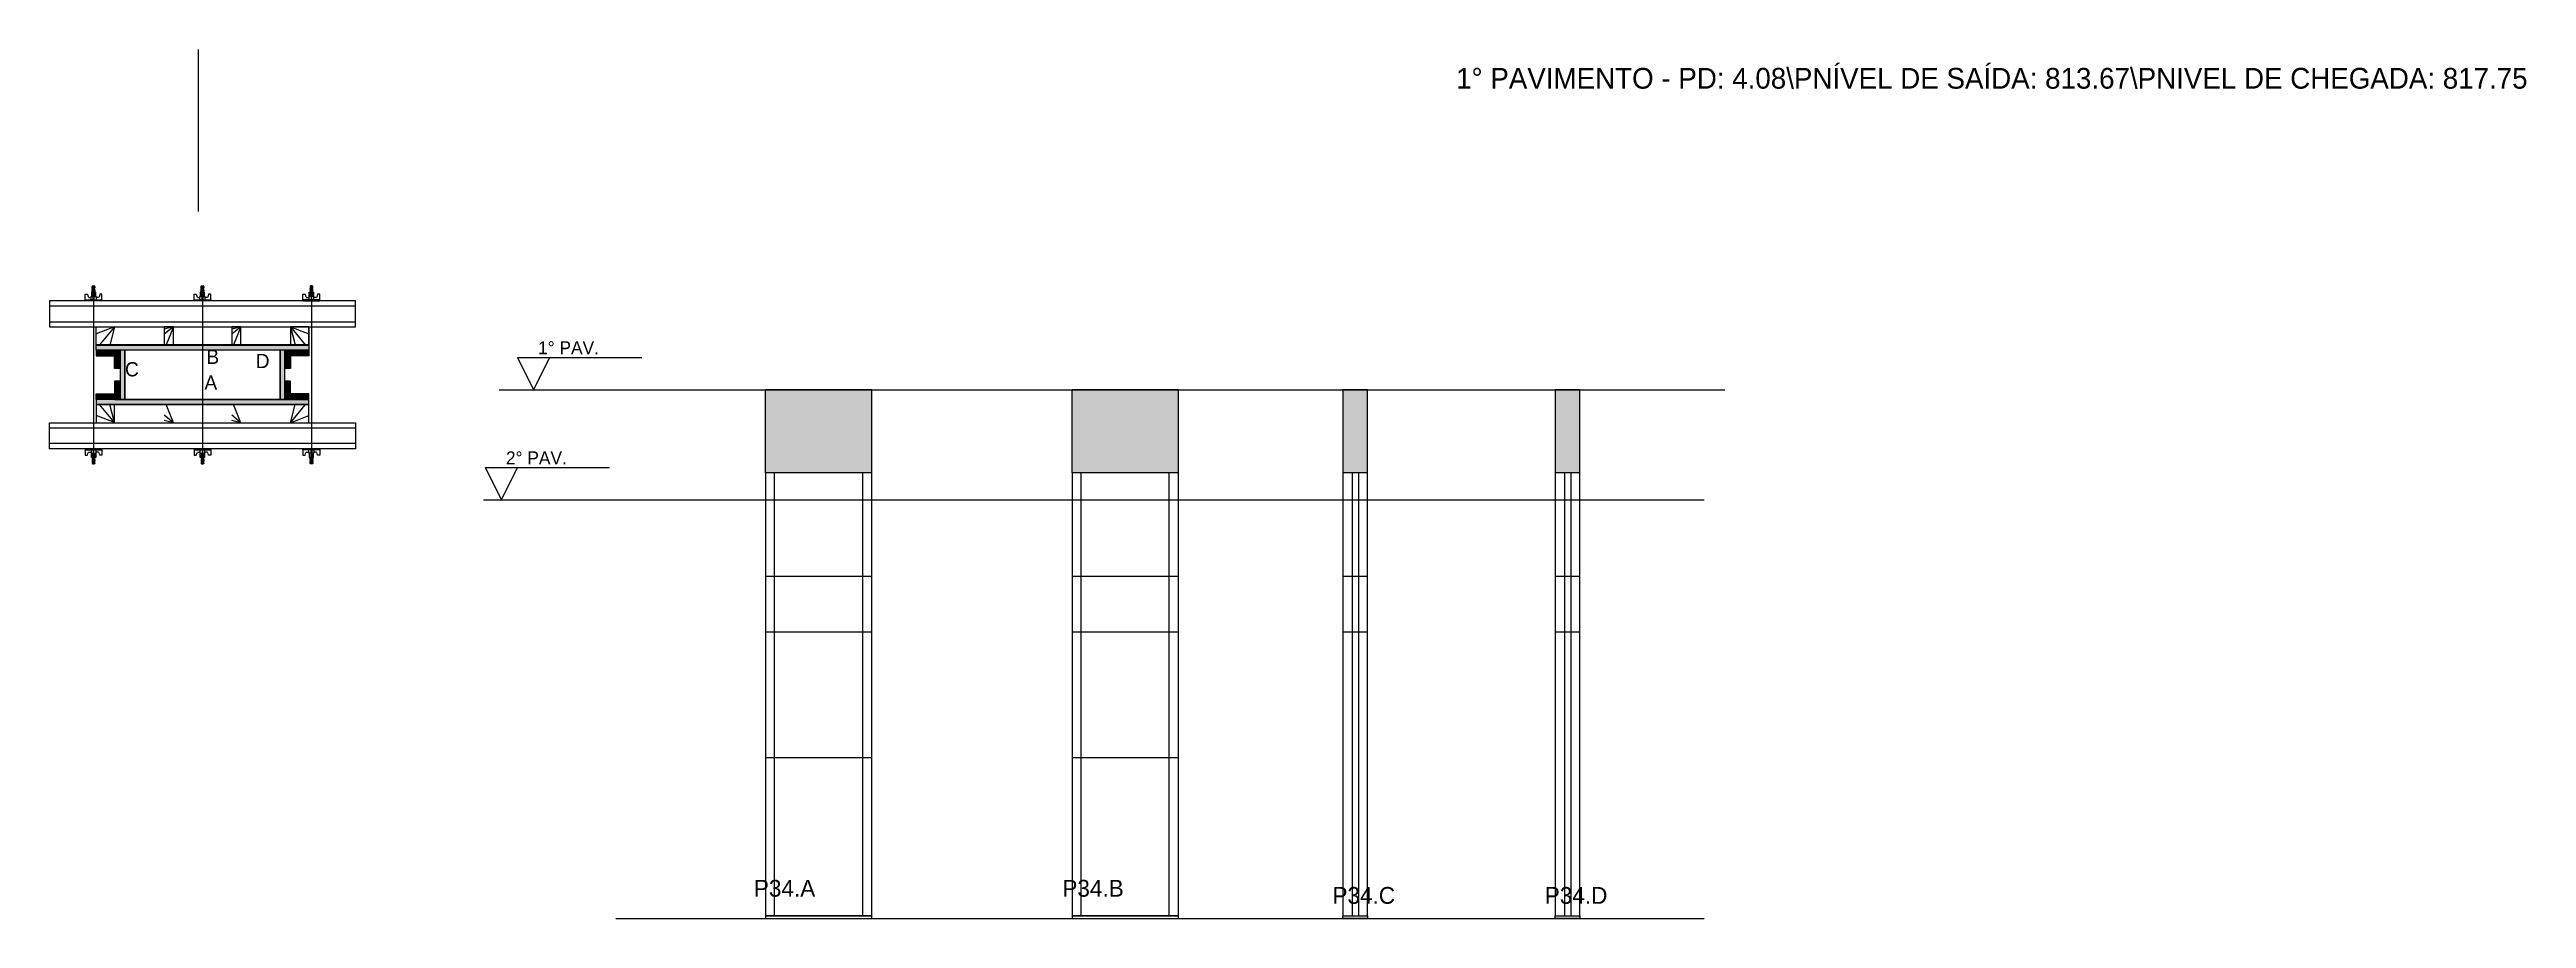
# Model space of a CAD drawing. Header units: metres. Extents: x 3122 to 5033, y 4066 to 4737.
import ezdxf

# ---------------------------------------------------------------- set-up
doc = ezdxf.new("R2010")
doc.units = ezdxf.units.M
for name, color, linetype in [('CHAPA', 7, 'Continuous'), ('COTA', 7, 'Continuous'), ('Hachura', 7, 'Continuous'), ('Madeira', 7, 'Continuous'), ('NIVEL 1° PAV.', 7, 'Continuous'), ('NIVEL 2° PAV.', 7, 'Continuous'), ('NOMENCLATURA', 7, 'Continuous'), ('Nível', 7, 'Continuous'), ('Painéis', 7, 'Continuous'), ('Perfil Metálico', 7, 'Continuous'), ('SARR_2.2x7', 7, 'Continuous'), ('SARRAFO', 7, 'Continuous'), ('Texto Seção', 7, 'Continuous'), ('TEXTO_GERAL', 7, 'Continuous')]:
    doc.layers.add(name, color=color, linetype=linetype)

msp = doc.modelspace()

# ---------------------------------------------------------------- hatches: boundary and pattern name
at = {"layer": 'COTA'}
h = msp.add_hatch(color=7, dxfattribs=at)
h.dxf.hatch_style = 1
h.paths.add_polyline_path([(3756.6, 4409.8), (3756.6, 4473.8), (3756.6, 4473.8), (3674.6, 4473.8), (3674.6, 4473.8), (3674.6, 4409.8), (3674.6, 4409.8), (3756.6, 4409.8)])
h = msp.add_hatch(color=7, dxfattribs=at)
h.dxf.hatch_style = 1
h.paths.add_polyline_path([(3911.1, 4473.8), (3911.1, 4409.8), (3911.1, 4409.8), (3993.1, 4409.8), (3993.1, 4409.8), (3993.1, 4473.8), (3993.1, 4473.8), (3911.1, 4473.8)])
h = msp.add_hatch(color=7, dxfattribs=at)
h.dxf.hatch_style = 1
h.paths.add_polyline_path([(4139.1, 4409.8), (4139.1, 4473.8), (4139.1, 4473.8), (4120.1, 4473.8), (4120.1, 4473.8), (4120.1, 4409.8), (4120.1, 4409.8), (4139.1, 4409.8)])
h = msp.add_hatch(color=7, dxfattribs=at)
h.dxf.hatch_style = 1
h.paths.add_polyline_path([(4302.9, 4409.8), (4302.9, 4473.8), (4302.9, 4473.8), (4283.9, 4473.8), (4283.9, 4473.8), (4283.9, 4409.8), (4283.9, 4409.8), (4302.9, 4409.8)])
at = {"layer": 'Hachura'}
h = msp.add_hatch(color=7, dxfattribs=at)
h.dxf.hatch_style = 1
h.paths.add_polyline_path([(3158.2, 4504.4), (3158.2, 4508.4), (3158.2, 4508.4), (3322.2, 4508.4), (3322.2, 4508.4), (3322.2, 4504.4), (3322.2, 4504.4), (3158.2, 4504.4)])
h = msp.add_hatch(color=7, dxfattribs=at)
h.dxf.hatch_style = 1
h.paths.add_polyline_path([(3158.2, 4504.4), (3158.2, 4508.4), (3158.2, 4508.4), (3322.2, 4508.4), (3322.2, 4508.4), (3322.2, 4504.4), (3322.2, 4504.4), (3158.2, 4504.4)])
h = msp.add_hatch(color=7, dxfattribs=at)
h.dxf.hatch_style = 1
h.paths.add_polyline_path([(3172.2, 4504.4), (3172.2, 4500), (3172.2, 4500), (3158.2, 4500), (3158.2, 4500), (3158.2, 4504.4), (3158.2, 4504.4), (3172.2, 4504.4)])
h = msp.add_hatch(color=7, dxfattribs=at)
h.dxf.hatch_style = 1
h.paths.add_polyline_path([(3176.6, 4504.4), (3172.2, 4504.4), (3172.2, 4504.4), (3172.2, 4490.4), (3172.2, 4490.4), (3176.6, 4490.4), (3176.6, 4490.4), (3176.6, 4504.4)])
h = msp.add_hatch(color=7, dxfattribs=at)
h.dxf.hatch_style = 1
h.paths.add_polyline_path([(3180.2, 4504.4), (3176.6, 4504.4), (3176.6, 4504.4), (3176.6, 4466.4), (3176.6, 4466.4), (3180.2, 4466.4), (3180.2, 4466.4), (3180.2, 4504.4)])
h = msp.add_hatch(color=7, dxfattribs=at)
h.dxf.hatch_style = 1
h.paths.add_polyline_path([(3180.2, 4504.4), (3176.6, 4504.4), (3176.6, 4504.4), (3176.6, 4466.4), (3176.6, 4466.4), (3180.2, 4466.4), (3180.2, 4466.4), (3180.2, 4504.4)])
h = msp.add_hatch(color=7, dxfattribs=at)
h.dxf.hatch_style = 1
h.paths.add_polyline_path([(3303.8, 4504.4), (3300.2, 4504.4), (3300.2, 4504.4), (3300.2, 4466.4), (3300.2, 4466.4), (3303.8, 4466.4), (3303.8, 4466.4), (3303.8, 4504.4)])
h = msp.add_hatch(color=7, dxfattribs=at)
h.dxf.hatch_style = 1
h.paths.add_polyline_path([(3303.8, 4504.4), (3300.2, 4504.4), (3300.2, 4504.4), (3300.2, 4466.4), (3300.2, 4466.4), (3303.8, 4466.4), (3303.8, 4466.4), (3303.8, 4504.4)])
h = msp.add_hatch(color=7, dxfattribs=at)
h.dxf.hatch_style = 1
h.paths.add_polyline_path([(3308.2, 4504.4), (3303.8, 4504.4), (3303.8, 4504.4), (3303.8, 4490.4), (3303.8, 4490.4), (3308.2, 4490.4), (3308.2, 4490.4), (3308.2, 4504.4)])
h = msp.add_hatch(color=7, dxfattribs=at)
h.dxf.hatch_style = 1
h.paths.add_polyline_path([(3308.2, 4504.4), (3308.2, 4500), (3308.2, 4500), (3322.2, 4500), (3322.2, 4500), (3322.2, 4504.4), (3322.2, 4504.4), (3308.2, 4504.4)])
h = msp.add_hatch(color=7, dxfattribs=at)
h.dxf.hatch_style = 1
h.paths.add_polyline_path([(3176.6, 4466.4), (3172.2, 4466.4), (3172.2, 4466.4), (3172.2, 4480.4), (3172.2, 4480.4), (3176.6, 4480.4), (3176.6, 4480.4), (3176.6, 4466.4)])
h = msp.add_hatch(color=7, dxfattribs=at)
h.dxf.hatch_style = 1
h.paths.add_polyline_path([(3308.2, 4466.4), (3303.8, 4466.4), (3303.8, 4466.4), (3303.8, 4480.4), (3303.8, 4480.4), (3308.2, 4480.4), (3308.2, 4480.4), (3308.2, 4466.4)])
h = msp.add_hatch(color=7, dxfattribs=at)
h.dxf.hatch_style = 1
h.paths.add_polyline_path([(3172.2, 4466.4), (3172.2, 4470.8), (3172.2, 4470.8), (3158.2, 4470.8), (3158.2, 4470.8), (3158.2, 4466.4), (3158.2, 4466.4), (3172.2, 4466.4)])
h = msp.add_hatch(color=7, dxfattribs=at)
h.dxf.hatch_style = 1
h.paths.add_polyline_path([(3158.2, 4466.4), (3158.2, 4462.4), (3158.2, 4462.4), (3322.2, 4462.4), (3322.2, 4462.4), (3322.2, 4466.4), (3322.2, 4466.4), (3158.2, 4466.4)])
h = msp.add_hatch(color=7, dxfattribs=at)
h.dxf.hatch_style = 1
h.paths.add_polyline_path([(3158.2, 4466.4), (3158.2, 4462.4), (3158.2, 4462.4), (3322.2, 4462.4), (3322.2, 4462.4), (3322.2, 4466.4), (3322.2, 4466.4), (3158.2, 4466.4)])
h = msp.add_hatch(color=7, dxfattribs=at)
h.dxf.hatch_style = 1
h.paths.add_polyline_path([(3308.2, 4466.4), (3308.2, 4470.8), (3308.2, 4470.8), (3322.2, 4470.8), (3322.2, 4470.8), (3322.2, 4466.4), (3322.2, 4466.4), (3308.2, 4466.4)])

# ---------------------------------------------------------------- linework, layer by layer
at = {"layer": 'CHAPA', "color": 7, "lineweight": 25}
for points in [[(3158.2, 4504.4), (3158.2, 4508.4), (3322.2, 4508.4), (3322.2, 4504.4)], [(3158.2, 4504.4), (3158.2, 4508.4), (3322.2, 4508.4), (3322.2, 4504.4)], [(3180.2, 4504.4), (3176.6, 4504.4), (3176.6, 4466.4), (3180.2, 4466.4)], [(3180.2, 4504.4), (3176.6, 4504.4), (3176.6, 4466.4), (3180.2, 4466.4)], [(3303.8, 4504.4), (3300.2, 4504.4), (3300.2, 4466.4), (3303.8, 4466.4)], [(3303.8, 4504.4), (3300.2, 4504.4), (3300.2, 4466.4), (3303.8, 4466.4)], [(3158.2, 4466.4), (3158.2, 4462.4), (3322.2, 4462.4), (3322.2, 4466.4)], [(3158.2, 4466.4), (3158.2, 4462.4), (3322.2, 4462.4), (3322.2, 4466.4)]]:
    msp.add_lwpolyline(points, close=True, dxfattribs=at)
at = {"layer": 'COTA', "color": 7, "lineweight": 25}
for p, q in [((3756.6, 4473.8), (3674.6, 4473.8)), ((3674.6, 4409.8), (3674.6, 4473.8)), ((3756.6, 4409.8), (3756.6, 4473.8)), ((3993.1, 4473.8), (3911.1, 4473.8)), ((3911.1, 4409.8), (3911.1, 4473.8)), ((3993.1, 4409.8), (3993.1, 4473.8))]:
    msp.add_line(p, q, dxfattribs=at)
for points in [[(4139.1, 4409.8), (4139.1, 4473.8), (4120.1, 4473.8), (4120.1, 4409.8)], [(4302.9, 4409.8), (4302.9, 4473.8), (4283.9, 4473.8), (4283.9, 4409.8)]]:
    msp.add_lwpolyline(points, dxfattribs=at)
at = {"layer": 'Defpoints', "color": 7, "lineweight": 25}
msp.add_line((3237.2, 4611.5), (3237.2, 4736.5), dxfattribs=at)
at = {"layer": 'Hachura', "color": 7, "lineweight": 25}
for p, q in [((3157.8, 4549.2), (3154.5, 4549.2)), ((3154.5, 4549.2), (3154.5, 4545.9)), ((3157.8, 4549.1), (3154.5, 4549.1)), ((3157.2, 4552.2), (3155, 4553.3)), ((3157.2, 4551), (3155, 4552.1)), ((3157.2, 4549.9), (3155, 4550.9)), ((3156.3, 4549.2), (3155, 4549.8)), ((3155.1, 4553.9), (3155.5, 4554.2)), ((3155.1, 4553.6), (3155.1, 4553.9)), ((3155.1, 4553.9), (3155.1, 4553.9)), ((3157.1, 4553.9), (3155.1, 4553.9)), ((3155.1, 4553.6), (3157.1, 4552.6)), ((3155.1, 4553.6), (3157.1, 4552.6)), ((3155.1, 4553.5), (3157.2, 4552.4)), ((3155.1, 4552.4), (3155.1, 4553.1)), ((3157.1, 4552.1), (3155.1, 4553.1)), ((3155.1, 4552.4), (3157.1, 4551.5)), ((3155.1, 4552.4), (3157.2, 4551.3)), ((3155.1, 4551.3), (3155.1, 4551.9)), ((3157.1, 4551), (3155.1, 4551.9)), ((3155.1, 4551.7), (3155.1, 4551.9)), ((3155.1, 4551.3), (3157.1, 4550.3)), ((3155.1, 4551.2), (3157.2, 4550.1)), ((3155.1, 4550.1), (3155.1, 4550.8)), ((3157.1, 4549.8), (3155.1, 4550.8)), ((3155.1, 4550.1), (3157.1, 4549.2)), ((3156, 4549.2), (3155.1, 4549.6)), ((3155.1, 4549.2), (3155.1, 4549.6)), ((3155.5, 4554.2), (3156.7, 4554.2)), ((3155.5, 4549.2), (3155.5, 4545.9)), ((3157.1, 4553.3), (3155.8, 4553.9)), ((3157.2, 4553.4), (3156, 4553.9)), ((3156.2, 4553.2), (3156.2, 4421.4)), ((3156.6, 4553.9), (3157.2, 4553.6)), ((3157.1, 4553.9), (3156.7, 4554.2)), ((3156.8, 4553.9), (3157.1, 4553.8)), ((3157.1, 4553.8), (3157.1, 4553.9)), ((3157.1, 4553.3), (3157.1, 4552.6)), ((3157.1, 4551.5), (3157.1, 4552.1)), ((3157.1, 4550.7), (3157.1, 4551)), ((3157.1, 4550.7), (3157.1, 4550.3)), ((3157.1, 4549.8), (3157.1, 4549.2)), ((3157.1, 4549.2), (3157.1, 4545.9)), ((3157.8, 4545.9), (3157.8, 4549.2)), ((3241.8, 4549.2), (3238.5, 4549.2)), ((3238.5, 4549.2), (3238.5, 4545.9)), ((3241.8, 4549.1), (3238.5, 4549.1)), ((3241.2, 4552.2), (3239, 4553.3)), ((3241.2, 4551), (3239, 4552.1)), ((3241.2, 4549.9), (3239, 4550.9)), ((3240.3, 4549.2), (3239, 4549.8)), ((3239.1, 4553.9), (3239.5, 4554.2)), ((3239.1, 4553.6), (3239.1, 4553.9)), ((3239.1, 4553.9), (3239.1, 4553.9)), ((3241.1, 4553.9), (3239.1, 4553.9)), ((3239.1, 4553.6), (3241.1, 4552.6)), ((3239.1, 4553.6), (3241.1, 4552.6)), ((3239.1, 4553.5), (3241.2, 4552.4)), ((3239.1, 4552.4), (3239.1, 4553.1)), ((3241.1, 4552.1), (3239.1, 4553.1)), ((3239.1, 4552.4), (3241.1, 4551.5)), ((3239.1, 4552.4), (3241.2, 4551.3)), ((3239.1, 4551.3), (3239.1, 4551.9)), ((3241.1, 4551), (3239.1, 4551.9)), ((3239.1, 4551.7), (3239.1, 4551.9)), ((3239.1, 4551.3), (3241.1, 4550.3)), ((3239.1, 4551.2), (3241.2, 4550.1)), ((3239.1, 4550.1), (3239.1, 4550.8)), ((3241.1, 4549.8), (3239.1, 4550.8)), ((3239.1, 4550.1), (3241.1, 4549.2)), ((3240, 4549.2), (3239.1, 4549.6)), ((3239.1, 4549.2), (3239.1, 4549.6)), ((3239.5, 4554.2), (3240.7, 4554.2)), ((3239.5, 4549.2), (3239.5, 4545.9)), ((3241.1, 4553.3), (3239.8, 4553.9)), ((3241.2, 4553.4), (3240, 4553.9)), ((3240.2, 4553.2), (3240.2, 4421.4)), ((3240.6, 4553.9), (3241.2, 4553.6)), ((3241.1, 4553.9), (3240.7, 4554.2)), ((3240.8, 4553.9), (3241.1, 4553.8)), ((3241.1, 4553.8), (3241.1, 4553.9)), ((3241.1, 4553.3), (3241.1, 4552.6)), ((3241.1, 4551.5), (3241.1, 4552.1)), ((3241.1, 4550.7), (3241.1, 4551)), ((3241.1, 4550.7), (3241.1, 4550.3)), ((3241.1, 4549.8), (3241.1, 4549.2)), ((3241.1, 4549.2), (3241.1, 4545.9)), ((3241.8, 4545.9), (3241.8, 4549.2)), ((3322.5, 4549.2), (3325.9, 4549.2)), ((3322.5, 4545.9), (3322.5, 4549.2)), ((3322.5, 4549.1), (3325.9, 4549.1)), ((3323.8, 4553.9), (3323.1, 4553.6)), ((3325.3, 4553.5), (3323.1, 4552.4)), ((3325.3, 4552.4), (3323.1, 4551.3)), ((3325.3, 4551.2), (3323.1, 4550.1)), ((3323.2, 4553.4), (3324.3, 4553.9)), ((3323.2, 4552.2), (3325.3, 4553.3)), ((3323.2, 4551), (3325.3, 4552.1)), ((3323.2, 4549.9), (3325.3, 4550.9)), ((3323.3, 4553.9), (3323.6, 4554.2)), ((3323.5, 4553.9), (3323.3, 4553.8)), ((3323.3, 4553.8), (3323.3, 4553.9)), ((3323.3, 4553.3), (3324.6, 4553.9)), ((3323.3, 4553.9), (3325.2, 4553.9)), ((3325.2, 4553.6), (3323.3, 4552.6)), ((3325.2, 4553.6), (3323.3, 4552.6)), ((3323.3, 4553.3), (3323.3, 4552.6)), ((3323.3, 4552.1), (3325.2, 4553.1)), ((3325.2, 4552.4), (3323.3, 4551.5)), ((3323.3, 4551.5), (3323.3, 4552.1)), ((3323.3, 4551), (3325.2, 4551.9)), ((3325.2, 4551.3), (3323.3, 4550.3)), ((3323.3, 4550.7), (3323.3, 4551)), ((3323.3, 4549.8), (3325.2, 4550.8)), ((3323.3, 4550.7), (3323.3, 4550.3)), ((3325.2, 4550.1), (3323.3, 4549.2)), ((3323.3, 4549.8), (3323.3, 4549.2)), ((3323.3, 4549.2), (3323.3, 4545.9)), ((3324.9, 4554.2), (3323.6, 4554.2)), ((3324, 4549.2), (3325.3, 4549.8)), ((3324.2, 4553.2), (3324.2, 4421.4)), ((3324.3, 4549.2), (3325.2, 4549.6)), ((3324.8, 4549.2), (3324.8, 4545.9)), ((3325.2, 4553.9), (3324.9, 4554.2)), ((3325.2, 4553.6), (3325.2, 4553.9)), ((3325.2, 4553.9), (3325.2, 4553.9)), ((3325.2, 4552.4), (3325.2, 4553.1)), ((3325.2, 4551.3), (3325.2, 4551.9)), ((3325.2, 4551.7), (3325.2, 4551.9)), ((3325.2, 4550.1), (3325.2, 4550.8)), ((3325.2, 4549.2), (3325.2, 4549.6)), ((3325.9, 4549.2), (3325.9, 4545.9)), ((3149.7, 4542.4), (3149.7, 4547.6)), ((3149.7, 4547.6), (3151.4, 4547.6)), ((3149.7, 4543.4), (3162.6, 4543.4)), ((3149.7, 4543.4), (3154.9, 4543.4)), ((3162.6, 4542.4), (3149.7, 4542.4)), ((3149.9, 4543.4), (3149.9, 4542.4)), ((3150.1, 4543.4), (3150.1, 4542.4)), ((3150.4, 4543.4), (3150.4, 4542.4)), ((3150.9, 4543.4), (3150.9, 4542.4)), ((3151.4, 4547.6), (3152, 4545.4)), ((3151.7, 4543.4), (3151.7, 4542.4)), ((3152.3, 4545.2), (3154.2, 4545.2)), ((3153.1, 4543.4), (3153.1, 4542.4)), ((3161.7, 4542.4), (3153.9, 4542.4)), ((3154.2, 4545.9), (3158.1, 4545.9)), ((3154.2, 4543.4), (3154.2, 4545.9)), ((3156.2, 4543.4), (3154.2, 4543.4)), ((3154.9, 4543.4), (3155.5, 4543.4)), ((3155.2, 4543), (3155.2, 4543.2)), ((3155.2, 4542.6), (3155.2, 4543)), ((3155.9, 4543.4), (3155.9, 4545.3)), ((3156.2, 4543.4), (3156.2, 4542.4)), ((3156.4, 4545.3), (3156.4, 4543.4)), ((3157.1, 4543.2), (3157.1, 4542.8)), ((3158.1, 4545.9), (3157.8, 4545.9)), ((3158.1, 4545.9), (3157.8, 4545.9)), ((3158.1, 4545.9), (3158.1, 4543.4)), ((3160, 4545.2), (3158.1, 4545.2)), ((3159.2, 4543.4), (3159.2, 4542.4)), ((3160.9, 4547.6), (3160.4, 4545.4)), ((3160.6, 4543.4), (3160.6, 4542.4)), ((3162.6, 4547.6), (3160.9, 4547.6)), ((3161.5, 4543.4), (3161.5, 4542.4)), ((3161.9, 4543.4), (3161.9, 4542.4)), ((3162.3, 4543.4), (3162.3, 4542.4)), ((3162.5, 4543.4), (3162.5, 4542.4)), ((3162.6, 4543.4), (3162.6, 4547.6)), ((3162.6, 4543.4), (3162.6, 4542.4)), ((3233.7, 4542.4), (3233.7, 4547.6)), ((3233.7, 4547.6), (3235.4, 4547.6)), ((3233.7, 4543.4), (3246.6, 4543.4)), ((3233.7, 4543.4), (3238.9, 4543.4)), ((3246.6, 4542.4), (3233.7, 4542.4)), ((3233.9, 4543.4), (3233.9, 4542.4)), ((3234.1, 4543.4), (3234.1, 4542.4)), ((3234.4, 4543.4), (3234.4, 4542.4)), ((3234.9, 4543.4), (3234.9, 4542.4)), ((3235.4, 4547.6), (3236, 4545.4)), ((3235.7, 4543.4), (3235.7, 4542.4)), ((3236.3, 4545.2), (3238.2, 4545.2)), ((3237.1, 4543.4), (3237.1, 4542.4)), ((3245.7, 4542.4), (3237.9, 4542.4)), ((3238.2, 4545.9), (3242.1, 4545.9)), ((3238.2, 4543.4), (3238.2, 4545.9)), ((3240.2, 4543.4), (3238.2, 4543.4)), ((3238.9, 4543.4), (3239.5, 4543.4)), ((3239.2, 4543), (3239.2, 4543.2)), ((3239.2, 4542.6), (3239.2, 4543)), ((3239.9, 4543.4), (3239.9, 4545.3)), ((3240.2, 4543.4), (3240.2, 4542.4)), ((3240.4, 4545.3), (3240.4, 4543.4)), ((3241.1, 4543.2), (3241.1, 4542.8)), ((3242.1, 4545.9), (3241.8, 4545.9)), ((3242.1, 4545.9), (3241.8, 4545.9)), ((3242.1, 4545.9), (3242.1, 4543.4)), ((3244, 4545.2), (3242.1, 4545.2)), ((3243.2, 4543.4), (3243.2, 4542.4)), ((3244.9, 4547.6), (3244.4, 4545.4)), ((3244.6, 4543.4), (3244.6, 4542.4)), ((3246.6, 4547.6), (3244.9, 4547.6)), ((3245.5, 4543.4), (3245.5, 4542.4)), ((3245.9, 4543.4), (3245.9, 4542.4)), ((3246.3, 4543.4), (3246.3, 4542.4)), ((3246.5, 4543.4), (3246.5, 4542.4)), ((3246.6, 4543.4), (3246.6, 4547.6)), ((3246.6, 4543.4), (3246.6, 4542.4)), ((3317.7, 4543.4), (3317.7, 4547.6)), ((3317.7, 4547.6), (3319.4, 4547.6)), ((3330.6, 4543.4), (3317.7, 4543.4)), ((3317.7, 4543.4), (3317.7, 4542.4)), ((3317.7, 4542.4), (3330.6, 4542.4)), ((3317.9, 4543.4), (3317.9, 4542.4)), ((3318.1, 4543.4), (3318.1, 4542.4)), ((3318.4, 4543.4), (3318.4, 4542.4)), ((3318.7, 4542.4), (3326.5, 4542.4)), ((3318.9, 4543.4), (3318.9, 4542.4)), ((3319.4, 4547.6), (3320, 4545.4)), ((3319.7, 4543.4), (3319.7, 4542.4)), ((3320.3, 4545.2), (3322.2, 4545.2)), ((3321.1, 4543.4), (3321.1, 4542.4)), ((3326.1, 4545.9), (3322.2, 4545.9)), ((3322.2, 4545.9), (3322.2, 4543.4)), ((3322.2, 4545.9), (3322.5, 4545.9)), ((3322.2, 4545.9), (3322.5, 4545.9)), ((3323.2, 4543.2), (3323.2, 4542.8)), ((3324, 4545.3), (3324, 4543.4)), ((3324.2, 4543.4), (3326.1, 4543.4)), ((3324.2, 4543.4), (3324.2, 4542.4)), ((3324.5, 4543.4), (3324.5, 4545.3)), ((3325.5, 4543.4), (3324.8, 4543.4)), ((3325.1, 4543), (3325.1, 4543.2)), ((3325.1, 4542.6), (3325.1, 4543)), ((3330.6, 4543.4), (3325.5, 4543.4)), ((3326.1, 4543.4), (3326.1, 4545.9)), ((3328.1, 4545.2), (3326.1, 4545.2)), ((3327.2, 4543.4), (3327.2, 4542.4)), ((3328.9, 4547.6), (3328.4, 4545.4)), ((3328.6, 4543.4), (3328.6, 4542.4)), ((3330.6, 4547.6), (3328.9, 4547.6)), ((3329.5, 4543.4), (3329.5, 4542.4)), ((3329.9, 4543.4), (3329.9, 4542.4)), ((3330.3, 4543.4), (3330.3, 4542.4)), ((3330.5, 4543.4), (3330.5, 4542.4)), ((3330.6, 4542.4), (3330.6, 4547.6)), ((3162.6, 4428.4), (3149.7, 4428.4)), ((3149.7, 4428.4), (3149.7, 4423.3)), ((3149.7, 4427.5), (3162.6, 4427.5)), ((3149.7, 4427.5), (3154.9, 4427.5)), ((3149.7, 4423.3), (3151.4, 4423.3)), ((3149.9, 4427.5), (3149.9, 4428.5)), ((3150.1, 4427.5), (3150.1, 4428.5)), ((3150.4, 4427.5), (3150.4, 4428.5)), ((3150.9, 4427.5), (3150.9, 4428.5)), ((3151.4, 4423.3), (3152, 4425.5)), ((3151.7, 4427.5), (3151.7, 4428.5)), ((3152.3, 4425.7), (3154.2, 4425.7)), ((3153.1, 4427.5), (3153.1, 4428.5)), ((3161.7, 4428.4), (3153.9, 4428.4)), ((3156.2, 4427.5), (3154.2, 4427.5)), ((3154.2, 4427.5), (3154.2, 4425)), ((3154.2, 4425), (3158.1, 4425)), ((3154.5, 4421.7), (3154.5, 4425)), ((3157.8, 4421.8), (3154.5, 4421.8)), ((3157.8, 4421.7), (3154.5, 4421.7)), ((3154.9, 4427.5), (3155.5, 4427.5)), ((3156.3, 4421.7), (3155, 4421.1)), ((3157.2, 4421), (3155, 4419.9)), ((3157.2, 4419.9), (3155, 4418.8)), ((3157.2, 4418.7), (3155, 4417.6)), ((3155.1, 4420.8), (3157.1, 4421.7)), ((3156, 4421.7), (3155.1, 4421.3)), ((3155.1, 4421.7), (3155.1, 4421.3)), ((3157.1, 4421.1), (3155.1, 4420.1)), ((3155.1, 4420.8), (3155.1, 4420.1)), ((3155.1, 4419.7), (3157.2, 4420.8)), ((3155.1, 4419.6), (3157.1, 4420.6)), ((3157.1, 4419.9), (3155.1, 4419)), ((3155.1, 4419.6), (3155.1, 4419)), ((3155.1, 4418.5), (3157.2, 4419.6)), ((3155.1, 4418.5), (3157.1, 4419.4)), ((3155.1, 4419.2), (3155.1, 4419)), ((3157.1, 4418.8), (3155.1, 4417.8)), ((3155.1, 4418.5), (3155.1, 4417.8)), ((3155.1, 4417.4), (3157.2, 4418.5)), ((3155.1, 4417.3), (3157.1, 4418.3)), ((3155.1, 4417.3), (3157.1, 4418.3)), ((3155.1, 4417.3), (3155.1, 4417)), ((3155.1, 4417), (3155.1, 4417)), ((3155.1, 4417), (3155.5, 4416.6)), ((3157.1, 4417), (3155.1, 4417)), ((3155.2, 4428.3), (3155.2, 4427.9)), ((3155.2, 4427.9), (3155.2, 4427.7)), ((3155.5, 4421.7), (3155.5, 4425)), ((3155.5, 4416.6), (3156.7, 4416.6)), ((3157.1, 4417.6), (3155.8, 4417)), ((3155.9, 4427.5), (3155.9, 4425.5)), ((3157.2, 4417.5), (3156, 4417)), ((3156.2, 4427.5), (3156.2, 4428.4)), ((3156.4, 4425.5), (3156.4, 4427.5)), ((3156.6, 4417), (3157.2, 4417.3)), ((3157.1, 4417), (3156.7, 4416.6)), ((3156.8, 4417), (3157.1, 4417.1)), ((3157.1, 4427.7), (3157.1, 4428.1)), ((3157.1, 4421.7), (3157.1, 4425)), ((3157.1, 4421.1), (3157.1, 4421.7)), ((3157.1, 4420.1), (3157.1, 4420.6)), ((3157.1, 4420.1), (3157.1, 4419.9)), ((3157.1, 4419.4), (3157.1, 4418.8)), ((3157.1, 4417.6), (3157.1, 4418.3)), ((3157.1, 4417.1), (3157.1, 4417)), ((3157.8, 4425), (3157.8, 4421.7)), ((3158.1, 4425), (3157.8, 4425)), ((3158.1, 4425), (3157.8, 4425)), ((3158.1, 4425), (3158.1, 4427.5)), ((3160, 4425.7), (3158.1, 4425.7)), ((3159.2, 4427.5), (3159.2, 4428.4)), ((3160.9, 4423.3), (3160.4, 4425.5)), ((3160.6, 4427.5), (3160.6, 4428.5)), ((3162.6, 4423.3), (3160.9, 4423.3)), ((3161.5, 4427.5), (3161.5, 4428.5)), ((3161.9, 4427.5), (3161.9, 4428.5)), ((3162.3, 4427.5), (3162.3, 4428.5)), ((3162.5, 4427.5), (3162.5, 4428.5)), ((3162.6, 4427.5), (3162.6, 4428.4)), ((3162.6, 4427.5), (3162.6, 4423.3)), ((3246.6, 4428.4), (3233.7, 4428.4)), ((3233.7, 4428.4), (3233.7, 4423.3)), ((3233.7, 4427.5), (3246.6, 4427.5)), ((3233.7, 4427.5), (3238.9, 4427.5)), ((3233.7, 4423.3), (3235.4, 4423.3)), ((3233.9, 4427.5), (3233.9, 4428.5)), ((3234.1, 4427.5), (3234.1, 4428.5)), ((3234.4, 4427.5), (3234.4, 4428.5)), ((3234.9, 4427.5), (3234.9, 4428.5)), ((3235.4, 4423.3), (3236, 4425.5)), ((3235.7, 4427.5), (3235.7, 4428.5)), ((3236.3, 4425.7), (3238.2, 4425.7)), ((3237.1, 4427.5), (3237.1, 4428.5)), ((3245.7, 4428.4), (3237.9, 4428.4)), ((3240.2, 4427.5), (3238.2, 4427.5)), ((3238.2, 4427.5), (3238.2, 4425)), ((3238.2, 4425), (3242.1, 4425)), ((3238.5, 4421.7), (3238.5, 4425)), ((3241.8, 4421.8), (3238.5, 4421.8)), ((3241.8, 4421.7), (3238.5, 4421.7)), ((3238.9, 4427.5), (3239.5, 4427.5)), ((3240.3, 4421.7), (3239, 4421.1)), ((3241.2, 4421), (3239, 4419.9)), ((3241.2, 4419.9), (3239, 4418.8)), ((3241.2, 4418.7), (3239, 4417.6)), ((3239.1, 4420.8), (3241.1, 4421.7)), ((3240, 4421.7), (3239.1, 4421.3)), ((3239.1, 4421.7), (3239.1, 4421.3)), ((3241.1, 4421.1), (3239.1, 4420.1)), ((3239.1, 4420.8), (3239.1, 4420.1)), ((3239.1, 4419.7), (3241.2, 4420.8)), ((3239.1, 4419.6), (3241.1, 4420.6)), ((3241.1, 4419.9), (3239.1, 4419)), ((3239.1, 4419.6), (3239.1, 4419)), ((3239.1, 4418.5), (3241.2, 4419.6)), ((3239.1, 4418.5), (3241.1, 4419.4)), ((3239.1, 4419.2), (3239.1, 4419)), ((3241.1, 4418.8), (3239.1, 4417.8)), ((3239.1, 4418.5), (3239.1, 4417.8)), ((3239.1, 4417.4), (3241.2, 4418.5)), ((3239.1, 4417.3), (3241.1, 4418.3)), ((3239.1, 4417.3), (3241.1, 4418.3)), ((3239.1, 4417.3), (3239.1, 4417)), ((3239.1, 4417), (3239.1, 4417)), ((3239.1, 4417), (3239.5, 4416.6)), ((3241.1, 4417), (3239.1, 4417)), ((3239.2, 4428.3), (3239.2, 4427.9)), ((3239.2, 4427.9), (3239.2, 4427.7)), ((3239.5, 4421.7), (3239.5, 4425)), ((3239.5, 4416.6), (3240.7, 4416.6)), ((3241.1, 4417.6), (3239.8, 4417)), ((3239.9, 4427.5), (3239.9, 4425.5)), ((3241.2, 4417.5), (3240, 4417)), ((3240.2, 4427.5), (3240.2, 4428.4)), ((3240.4, 4425.5), (3240.4, 4427.5)), ((3240.6, 4417), (3241.2, 4417.3)), ((3241.1, 4417), (3240.7, 4416.6)), ((3240.8, 4417), (3241.1, 4417.1)), ((3241.1, 4427.7), (3241.1, 4428.1)), ((3241.1, 4421.7), (3241.1, 4425)), ((3241.1, 4421.1), (3241.1, 4421.7)), ((3241.1, 4420.1), (3241.1, 4420.6)), ((3241.1, 4420.1), (3241.1, 4419.9)), ((3241.1, 4419.4), (3241.1, 4418.8)), ((3241.1, 4417.6), (3241.1, 4418.3)), ((3241.1, 4417.1), (3241.1, 4417)), ((3241.8, 4425), (3241.8, 4421.7)), ((3242.1, 4425), (3241.8, 4425)), ((3242.1, 4425), (3241.8, 4425)), ((3242.1, 4425), (3242.1, 4427.5)), ((3244, 4425.7), (3242.1, 4425.7)), ((3243.2, 4427.5), (3243.2, 4428.4)), ((3244.9, 4423.3), (3244.4, 4425.5)), ((3244.6, 4427.5), (3244.6, 4428.5)), ((3246.6, 4423.3), (3244.9, 4423.3)), ((3245.5, 4427.5), (3245.5, 4428.5)), ((3245.9, 4427.5), (3245.9, 4428.5)), ((3246.3, 4427.5), (3246.3, 4428.5)), ((3246.5, 4427.5), (3246.5, 4428.5)), ((3246.6, 4427.5), (3246.6, 4428.4)), ((3246.6, 4427.5), (3246.6, 4423.3)), ((3317.7, 4428.4), (3330.6, 4428.4)), ((3317.7, 4427.5), (3317.7, 4428.4)), ((3330.6, 4427.5), (3317.7, 4427.5)), ((3317.7, 4427.5), (3317.7, 4423.3)), ((3317.7, 4423.3), (3319.4, 4423.3)), ((3317.9, 4427.5), (3317.9, 4428.5)), ((3318.1, 4427.5), (3318.1, 4428.5)), ((3318.4, 4427.5), (3318.4, 4428.5)), ((3318.7, 4428.4), (3326.5, 4428.4)), ((3318.9, 4427.5), (3318.9, 4428.5)), ((3319.4, 4423.3), (3320, 4425.5)), ((3319.7, 4427.5), (3319.7, 4428.5)), ((3320.3, 4425.7), (3322.2, 4425.7)), ((3321.1, 4427.5), (3321.1, 4428.4)), ((3322.2, 4425), (3322.2, 4427.5)), ((3326.1, 4425), (3322.2, 4425)), ((3322.2, 4425), (3322.5, 4425)), ((3322.2, 4425), (3322.5, 4425)), ((3322.5, 4425), (3322.5, 4421.7)), ((3322.5, 4421.8), (3325.9, 4421.8)), ((3322.5, 4421.7), (3325.9, 4421.7)), ((3325.3, 4419.7), (3323.1, 4420.8)), ((3325.3, 4418.5), (3323.1, 4419.6)), ((3325.3, 4417.4), (3323.1, 4418.5)), ((3323.8, 4417), (3323.1, 4417.3)), ((3323.2, 4427.7), (3323.2, 4428.1)), ((3323.2, 4421), (3325.3, 4419.9)), ((3323.2, 4419.9), (3325.3, 4418.8)), ((3323.2, 4418.7), (3325.3, 4417.6)), ((3323.2, 4417.5), (3324.3, 4417)), ((3323.3, 4421.7), (3323.3, 4425)), ((3323.3, 4421.1), (3323.3, 4421.7)), ((3325.2, 4420.8), (3323.3, 4421.7)), ((3323.3, 4421.1), (3325.2, 4420.1)), ((3323.3, 4420.1), (3323.3, 4420.6)), ((3325.2, 4419.6), (3323.3, 4420.6)), ((3323.3, 4420.1), (3323.3, 4419.9)), ((3323.3, 4419.9), (3325.2, 4419)), ((3323.3, 4419.4), (3323.3, 4418.8)), ((3325.2, 4418.5), (3323.3, 4419.4)), ((3323.3, 4418.8), (3325.2, 4417.8)), ((3325.2, 4417.3), (3323.3, 4418.3)), ((3323.3, 4417.6), (3323.3, 4418.3)), ((3325.2, 4417.3), (3323.3, 4418.3)), ((3323.3, 4417.6), (3324.6, 4417)), ((3323.5, 4417), (3323.3, 4417.1)), ((3323.3, 4417.1), (3323.3, 4417)), ((3323.3, 4417), (3323.6, 4416.6)), ((3323.3, 4417), (3325.2, 4417)), ((3324.9, 4416.6), (3323.6, 4416.6)), ((3324, 4425.5), (3324, 4427.5)), ((3324, 4421.7), (3325.3, 4421.1)), ((3324.2, 4427.5), (3324.2, 4428.4)), ((3324.2, 4427.5), (3326.1, 4427.5)), ((3324.3, 4421.7), (3325.2, 4421.3)), ((3324.5, 4427.5), (3324.5, 4425.5)), ((3325.5, 4427.5), (3324.8, 4427.5)), ((3324.8, 4421.7), (3324.8, 4425)), ((3325.2, 4417), (3324.9, 4416.6)), ((3325.1, 4428.3), (3325.1, 4427.9)), ((3325.1, 4427.9), (3325.1, 4427.7)), ((3325.2, 4421.7), (3325.2, 4421.3)), ((3325.2, 4420.8), (3325.2, 4420.1)), ((3325.2, 4419.6), (3325.2, 4419)), ((3325.2, 4419.2), (3325.2, 4419)), ((3325.2, 4418.5), (3325.2, 4417.8)), ((3325.2, 4417.3), (3325.2, 4417)), ((3325.2, 4417), (3325.2, 4417)), ((3330.6, 4427.5), (3325.5, 4427.5)), ((3325.9, 4421.7), (3325.9, 4425)), ((3326.1, 4427.5), (3326.1, 4425)), ((3328.1, 4425.7), (3326.1, 4425.7)), ((3327.2, 4427.5), (3327.2, 4428.5)), ((3328.9, 4423.3), (3328.4, 4425.5)), ((3328.6, 4427.5), (3328.6, 4428.5)), ((3330.6, 4423.3), (3328.9, 4423.3)), ((3329.5, 4427.5), (3329.5, 4428.5)), ((3329.9, 4427.5), (3329.9, 4428.5)), ((3330.3, 4427.5), (3330.3, 4428.5)), ((3330.5, 4427.5), (3330.5, 4428.5)), ((3330.6, 4428.4), (3330.6, 4423.3))]:
    msp.add_line(p, q, dxfattribs=at)
at = {"layer": 'Madeira', "color": 7, "lineweight": 25}
for p, q in [((3172.2, 4522.4), (3158.2, 4517)), ((3172.2, 4522.4), (3160.7, 4508.5)), ((3172.2, 4522.4), (3168.7, 4508.4)), ((3217.7, 4522.5), (3210.7, 4516.7)), ((3217.7, 4522.5), (3210.7, 4520.7)), ((3217.7, 4522.5), (3212.2, 4508.5)), ((3269.7, 4522.5), (3262.7, 4516.7)), ((3269.7, 4522.5), (3262.7, 4520.7)), ((3269.7, 4522.5), (3264.2, 4508.5)), ((3308.2, 4522.5), (3319.7, 4508.4)), ((3308.2, 4522.5), (3311.7, 4508.5)), ((3308.2, 4522.5), (3322.2, 4517)), ((3172.2, 4448.5), (3158.2, 4453.9)), ((3172.2, 4448.5), (3160.7, 4462.4)), ((3172.2, 4448.5), (3168.7, 4462.4)), ((3217.7, 4448.4), (3210.7, 4454.2)), ((3217.7, 4448.4), (3212.2, 4462.4)), ((3269.7, 4448.4), (3262.7, 4454.2)), ((3269.7, 4448.4), (3264.2, 4462.4)), ((3308.2, 4448.4), (3319.7, 4462.4)), ((3308.2, 4448.4), (3311.7, 4462.4)), ((3308.2, 4448.4), (3322.2, 4453.9)), ((3217.7, 4448.4), (3210.7, 4450.2)), ((3269.7, 4448.4), (3262.7, 4450.2))]:
    msp.add_line(p, q, dxfattribs=at)
for points in [[(3322.2, 4522.5), (3322.2, 4508.5), (3158.2, 4508.5), (3158.2, 4522.5)], [(3217.7, 4522.5), (3210.7, 4522.5), (3210.7, 4508.5), (3217.7, 4508.5)], [(3269.7, 4522.5), (3262.7, 4522.5), (3262.7, 4508.5), (3269.7, 4508.5)], [(3308.2, 4522.5), (3308.2, 4508.5), (3322.2, 4508.4), (3322.2, 4522.4)], [(3172.2, 4448.5), (3172.2, 4462.5), (3158.2, 4462.4), (3158.2, 4448.4)], [(3322.2, 4448.4), (3322.2, 4462.4), (3158.2, 4462.4), (3158.2, 4448.4)]]:
    msp.add_lwpolyline(points, close=True, dxfattribs=at)
at = {"layer": 'NIVEL 1° PAV.', "color": 7, "lineweight": 25}
for p, q in [((3483.1, 4498.8), (3579.1, 4498.8)), ((3483.1, 4498.8), (3495.6, 4473.8)), ((3495.6, 4473.8), (3508.1, 4498.8)), ((3469.2, 4473.8), (4414.8, 4473.8)), ((3559.1, 4473.8), (4398.9, 4473.8))]:
    msp.add_line(p, q, dxfattribs=at)
at = {"layer": 'NIVEL 2° PAV.', "color": 7, "lineweight": 25}
for p, q in [((3458.3, 4413.8), (3554.3, 4413.8)), ((3458.3, 4413.8), (3470.8, 4388.8)), ((3470.8, 4388.8), (3483.3, 4413.8)), ((3456.9, 4388.8), (4398.9, 4388.8))]:
    msp.add_line(p, q, dxfattribs=at)
at = {"layer": 'Nível', "color": 7, "lineweight": 25}
for p, q in [((3559.1, 4473.8), (4398.9, 4473.8)), ((3559.1, 4065.8), (4398.9, 4065.8))]:
    msp.add_line(p, q, dxfattribs=at)
at = {"layer": 'Painéis', "color": 7, "lineweight": 25}
for p, q in [((3756.6, 4409.8), (3674.6, 4409.8)), ((3674.6, 4409.8), (3674.6, 4065.8)), ((3674.6, 4409.8), (3674.6, 4409.8)), ((3756.6, 4065.8), (3756.6, 4409.8)), ((3756.6, 4409.8), (3756.6, 4409.8)), ((3993.1, 4409.8), (3911.1, 4409.8)), ((3911.1, 4409.8), (3911.1, 4065.8)), ((3911.1, 4409.8), (3911.1, 4409.8)), ((3993.1, 4065.8), (3993.1, 4409.8)), ((3993.1, 4409.8), (3993.1, 4409.8)), ((4120.1, 4409.8), (4120.1, 4067.8)), ((4139.1, 4067.8), (4139.1, 4409.8)), ((4283.9, 4409.8), (4283.9, 4067.8)), ((4302.9, 4067.8), (4302.9, 4409.8)), ((3756.6, 4329.8), (3674.6, 4329.8)), ((3993.1, 4329.8), (3911.1, 4329.8)), ((4139.1, 4329.8), (4120.1, 4329.8)), ((4302.9, 4329.8), (4283.9, 4329.8)), ((3756.6, 4286.8), (3674.6, 4286.8)), ((3993.1, 4286.8), (3911.1, 4286.8)), ((4139.1, 4286.8), (4120.1, 4286.8)), ((4302.9, 4286.8), (4283.9, 4286.8)), ((3756.6, 4189.8), (3674.6, 4189.8)), ((3993.1, 4189.8), (3911.1, 4189.8)), ((3674.6, 4067.8), (3756.6, 4067.8)), ((3911.1, 4067.8), (3993.1, 4067.8)), ((4120.1, 4067.8), (4139.1, 4067.8)), ((4283.9, 4067.8), (4302.9, 4067.8))]:
    msp.add_line(p, q, dxfattribs=at)
for points in [[(3300.2, 4466.4), (3300.2, 4504.4), (3180.2, 4504.4), (3180.2, 4466.4)], [(3756.6, 4067.8), (3674.6, 4067.8), (3674.6, 4065.8), (3756.6, 4065.8)], [(3993.1, 4067.8), (3911.1, 4067.8), (3911.1, 4065.8), (3993.1, 4065.8)], [(4120.1, 4067.8), (4139.1, 4067.8), (4139.1, 4065.8), (4120.1, 4065.8)], [(4283.9, 4067.8), (4302.9, 4067.8), (4302.9, 4065.8), (4283.9, 4065.8)]]:
    msp.add_lwpolyline(points, close=True, dxfattribs=at)
for points in [[(4139.1, 4409.8), (4139.1, 4409.8), (4120.1, 4409.8), (4120.1, 4409.8)], [(4302.9, 4409.8), (4302.9, 4409.8), (4283.9, 4409.8), (4283.9, 4409.8)]]:
    msp.add_lwpolyline(points, dxfattribs=at)
at = {"layer": 'Perfil Metálico', "color": 7, "lineweight": 25}
for points in [[(3122.2, 4542.4), (3122.2, 4522.4), (3358.2, 4522.4), (3358.2, 4542.4)], [(3358.2, 4526.4), (3358.2, 4538.4), (3122.2, 4538.4), (3122.2, 4526.4)], [(3122.2, 4428.4), (3122.2, 4448.4), (3358.2, 4448.4), (3358.2, 4428.4)], [(3358.2, 4444.4), (3358.2, 4432.4), (3122.2, 4432.4), (3122.2, 4444.4)]]:
    msp.add_lwpolyline(points, close=True, dxfattribs=at)
at = {"layer": 'SARR_2.2x7', "color": 7, "lineweight": 25}
for p, q in [((3681.6, 4329.8), (3681.6, 4409.8)), ((3749.6, 4329.8), (3749.6, 4409.8)), ((3918.1, 4329.8), (3918.1, 4409.8)), ((3986.1, 4329.8), (3986.1, 4409.8)), ((4127.1, 4409.8), (4127.1, 4286.8)), ((4132.1, 4409.8), (4132.1, 4286.8)), ((4290.9, 4409.8), (4290.9, 4286.8)), ((4295.9, 4409.8), (4295.9, 4286.8)), ((3681.6, 4189.8), (3681.6, 4329.8)), ((3749.6, 4189.8), (3749.6, 4329.8)), ((3918.1, 4189.8), (3918.1, 4329.8)), ((3986.1, 4189.8), (3986.1, 4329.8)), ((4127.1, 4286.8), (4127.1, 4067.8)), ((4132.1, 4286.8), (4132.1, 4067.8)), ((4290.9, 4286.8), (4290.9, 4067.8)), ((4295.9, 4286.8), (4295.9, 4067.8)), ((3681.6, 4067.8), (3681.6, 4189.8)), ((3749.6, 4067.8), (3749.6, 4189.8)), ((3918.1, 4067.8), (3918.1, 4189.8)), ((3986.1, 4067.8), (3986.1, 4189.8)), ((3681.6, 4067.8), (3681.6, 4067.8)), ((3749.6, 4067.8), (3749.6, 4067.8)), ((3918.1, 4067.8), (3918.1, 4067.8)), ((3986.1, 4067.8), (3986.1, 4067.8))]:
    msp.add_line(p, q, dxfattribs=at)
at = {"layer": 'SARRAFO', "color": 7, "lineweight": 25}
for points in [[(3158.2, 4500), (3172.2, 4500), (3172.2, 4504.4), (3158.2, 4504.4)], [(3172.2, 4490.4), (3172.2, 4504.4), (3176.6, 4504.4), (3176.6, 4490.4)], [(3303.8, 4490.4), (3303.8, 4504.4), (3308.2, 4504.4), (3308.2, 4490.4)], [(3322.2, 4500), (3308.2, 4500), (3308.2, 4504.4), (3322.2, 4504.4)], [(3172.2, 4480.4), (3172.2, 4466.4), (3176.6, 4466.4), (3176.6, 4480.4)], [(3303.8, 4480.4), (3303.8, 4466.4), (3308.2, 4466.4), (3308.2, 4480.4)], [(3158.2, 4470.8), (3172.2, 4470.8), (3172.2, 4466.4), (3158.2, 4466.4)], [(3322.2, 4470.8), (3308.2, 4470.8), (3308.2, 4466.4), (3322.2, 4466.4)]]:
    msp.add_lwpolyline(points, close=True, dxfattribs=at)

# ---------------------------------------------------------------- texts
at = {"layer": 'NIVEL 1° PAV.', "color": 7, "lineweight": 25}
msp.add_text('1° PAV.', height=10, dxfattribs=at).set_placement((3499.1, 4501.3))
at = {"layer": 'NIVEL 2° PAV.', "color": 7, "lineweight": 25}
msp.add_text('2° PAV.', height=10, dxfattribs=at).set_placement((3474.3, 4416.3))
at = {"layer": 'NOMENCLATURA', "color": 7, "lineweight": 25}
msp.add_text('1° PAVIMENTO - PD: 4.08\\PNÍVEL DE SAÍDA: 813.67\\PNIVEL DE CHEGADA: 817.75', height=16, dxfattribs=at).set_placement((4207.4, 4706.3))
at = {"layer": 'Texto Seção', "color": 7, "lineweight": 25}
for s, p in [('P34.A', (3665.6, 4082.6)), ('P34.B', (3903.6, 4082.6)), ('P34.C', (4112, 4077.1)), ('P34.D', (4275.8, 4077.1))]:
    msp.add_text(s, height=13, dxfattribs=at).set_placement(p)
at = {"layer": 'TEXTO_GERAL', "color": 7, "lineweight": 25}
for s, p in [('C', (3180.4, 4484.2)), ('B', (3243.2, 4493.8)), ('D', (3281.3, 4490.6)), ('A', (3241.7, 4474))]:
    msp.add_text(s, height=11, dxfattribs=at).set_placement(p)

doc.saveas('drawing.dxf')
